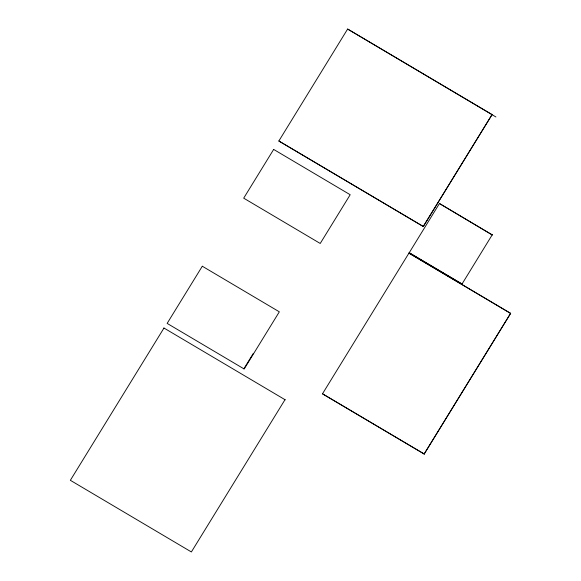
<?xml version="1.0" encoding="UTF-8"?>
<svg xmlns="http://www.w3.org/2000/svg" width="581" height="581" viewBox="0 0 581 581"><rect width="100%" height="100%" fill="white"/><g stroke="black" fill="none" stroke-linecap="round" stroke-linejoin="round"><path stroke-width="0.87" d="M278.851 141.001L423.302 226.51L278.851 141.001L347.634 29.05L492.085 114.559L423.302 226.51M347.634 29.05L495.913 116.97M322.491 393.809L424.195 454.008L322.491 393.809L408.951 253.12L510.648 313.319L424.195 454.008M408.951 253.12L510.619 313.45M409.22 252.764L462.018 284.015L409.22 252.764L439.447 203.517L492.216 234.906L439.447 203.517M163.973 328.04L70.352 480.305L191.374 551.95L285.002 399.684M243.846 368.797L253.352 353.342M423.331 226.379L492.085 114.559M462.018 284.015L492.245 234.775M424.224 453.877L510.648 313.319M163.878 327.982L285.264 399.844M273.666 149.426L243.7 198.165L320.225 243.468L350.19 194.729L273.666 149.426M202.304 266.229L167.146 323.399L244.18 368.993L279.33 311.823L202.304 266.229"/></g></svg>
